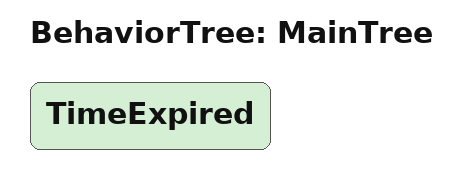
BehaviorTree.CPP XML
<!--
  This Behavior Tree replans the global path when it becomes invalid
-->

<root main_tree_to_execute="MainTree">
  <BehaviorTree ID="MainTree">
    <TimeExpired/>
  </BehaviorTree>
</root>
